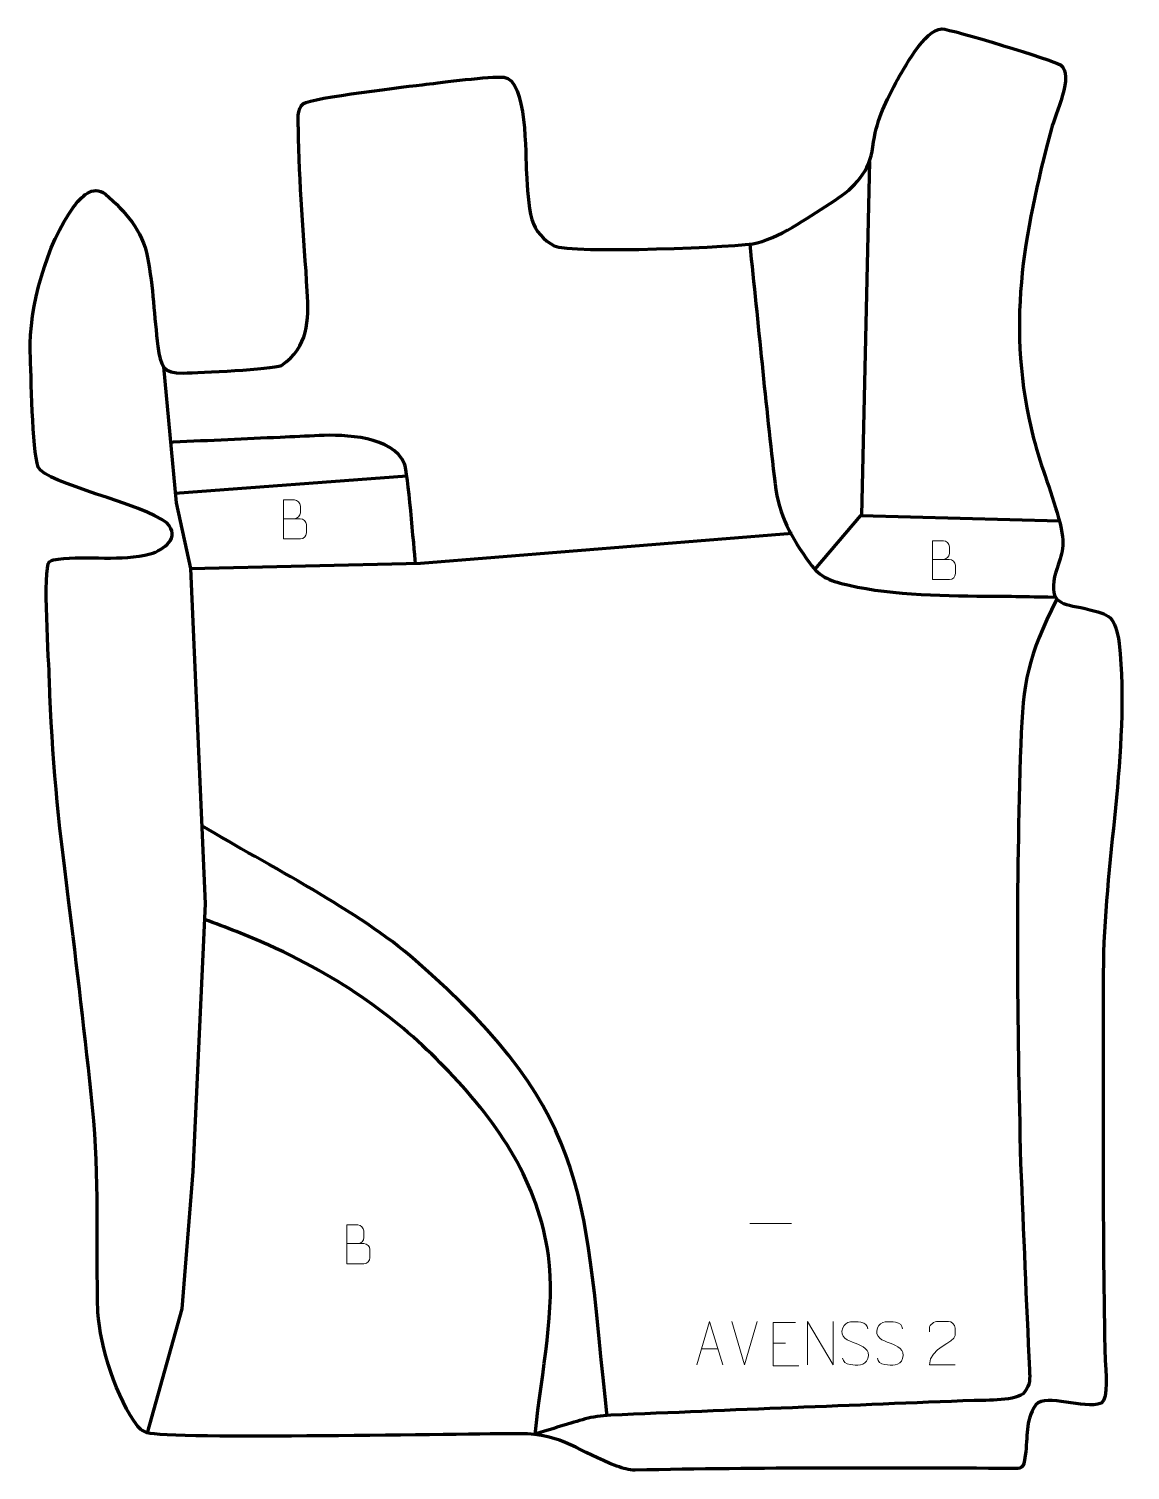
# Model space of a CAD drawing. Header units: millimetres. Extents: x -768 to -135, y 88 to 916.
import ezdxf

# ---------------------------------------------------------------- set-up
doc = ezdxf.new("R2010")
doc.units = ezdxf.units.MM
doc.header["$MEASUREMENT"] = 0
doc.layers.add('layer 2', color=7, linetype='Continuous')
doc.layers.add('layer 3', color=7, linetype='Continuous')

msp = doc.modelspace()

# ---------------------------------------------------------------- linework, layer by layer
at = {"layer": 'layer 2', "color": 142, "lineweight": 158}
for points in [[(-289.6651, 636.646), (-289.6651, 636.646), (-284.9024, 839.9906), (-284.9024, 839.9906)], [(-683.965, 649.5317), (-683.965, 649.5317), (-550.9377, 659.3492), (-550.9377, 659.3492)]]:
    msp.add_open_spline(points, degree=3, dxfattribs=at)
for points, knots in [([(-353.9799, 792.5277), (-349.1253, 746.7472), (-344.8493, 700.5888), (-339.4488, 654.9099), (-339.4488, 654.9099), (-337.0123, 635.8747), (-330.3663, 624.636), (-319.4682, 609.2425), (-319.4682, 609.2425), (-313.413, 600.6894), (-306.8204, 598.8916), (-296.7896, 596.526), (-296.7896, 596.526), (-272.0712, 590.6966), (-239.3328, 590.4696), (-213.6482, 590.2946), (-213.6482, 590.2946), (-210.3137, 590.2712), (-206.9815, 590.2441), (-203.6472, 590.195), (-203.6472, 590.195), (-196.6955, 590.0838), (-189.7437, 589.9725), (-182.792, 589.8612), (-182.792, 589.8612), (-182.792, 589.8612), (-178.323, 589.7897), (-178.323, 589.7897)], [0, 0, 0, 0, 0.125, 0.125, 0.125, 0.125, 0.25, 0.25, 0.25, 0.25, 0.375, 0.375, 0.375, 0.375, 0.5, 0.5, 0.5, 0.5, 0.625, 0.625, 0.625, 0.625, 0.75, 0.75, 0.75, 0.75, 1, 1, 1, 1]), ([(-690.6417, 721.9848), (-690.6417, 721.9848), (-683.4524, 643.9691), (-683.4524, 643.9691), (-683.4524, 643.9691), (-683.4524, 643.9691), (-675.2503, 606.1337), (-675.2503, 606.1337), (-675.2503, 606.1337), (-675.2503, 606.1337), (-666.7836, 413.517), (-666.7836, 413.517), (-666.7836, 413.517), (-666.7836, 413.517), (-673.9274, 259.7941), (-673.9274, 259.7941), (-673.9274, 259.7941), (-673.9274, 259.7941), (-680.2774, 180.9483), (-680.2774, 180.9483), (-680.2774, 180.9483), (-680.2774, 180.9483), (-700.0741, 109.6906), (-700.0741, 109.6906)], [0, 0, 0, 0, 0.14285714, 0.14285714, 0.14285714, 0.14285714, 0.28571429, 0.28571429, 0.28571429, 0.28571429, 0.42857143, 0.42857143, 0.42857143, 0.42857143, 0.57142857, 0.57142857, 0.57142857, 0.57142857, 0.71428571, 0.71428571, 0.71428571, 0.71428571, 1, 1, 1, 1]), ([(-545.9369, 609.2407), (-546.7758, 617.8192), (-550.4229, 661.9933), (-552.2591, 666.3234), (-552.2591, 666.3234), (-558.997, 682.2124), (-586.5872, 683.2368), (-601.2686, 682.5378), (-601.2686, 682.5378), (-608.7572, 682.1813), (-616.2447, 681.8388), (-623.734, 681.4989), (-623.734, 681.4989), (-633.7203, 681.0458), (-643.7067, 680.5928), (-653.693, 680.1397), (-653.693, 680.1397), (-664.1786, 679.6639), (-674.6642, 679.1882), (-685.1499, 678.7125), (-685.1499, 678.7125), (-685.1499, 678.7125), (-686.6478, 678.6445), (-686.6478, 678.6445)], [0, 0, 0, 0, 0.14285714, 0.14285714, 0.14285714, 0.14285714, 0.28571429, 0.28571429, 0.28571429, 0.28571429, 0.42857143, 0.42857143, 0.42857143, 0.42857143, 0.57142857, 0.57142857, 0.57142857, 0.57142857, 0.71428571, 0.71428571, 0.71428571, 0.71428571, 1, 1, 1, 1]), ([(-316.4833, 605.5995), (-316.4833, 605.5995), (-290.1276, 636.6583), (-290.1276, 636.6583), (-290.1276, 636.6583), (-290.1276, 636.6583), (-176.1132, 633.6281), (-176.1132, 633.6281)], [0, 0, 0, 0, 0.33333333, 0.33333333, 0.33333333, 0.33333333, 1, 1, 1, 1]), ([(-675.2503, 606.1337), (-675.2503, 606.1337), (-543.1557, 609.3076), (-543.1557, 609.3076), (-543.1557, 609.3076), (-543.1557, 609.3076), (-329.5933, 626.4526), (-329.5933, 626.4526)], [0, 0, 0, 0, 0.33333333, 0.33333333, 0.33333333, 0.33333333, 1, 1, 1, 1]), ([(-177.7673, 588.3414), (-194.2493, 555.3057), (-197.0011, 541.818), (-198.2711, 505.1487), (-198.2711, 505.1487), (-201.1507, 422.0026), (-200.4656, 347.4158), (-198.3385, 264.2925), (-198.3385, 264.2925), (-196.6797, 224.8143), (-195.1715, 185.2716), (-193.2873, 145.81), (-193.2873, 145.81), (-193.0332, 140.4883), (-192.7063, 137.5306), (-196.0793, 133.0145), (-196.0793, 133.0145), (-200.0828, 127.6543), (-218.3665, 128.4327), (-225.1169, 128.168), (-225.1169, 128.168), (-294.6388, 125.4416), (-364.184, 122.7567), (-433.6922, 119.7305), (-433.6922, 119.7305), (-445.6337, 119.21), (-451.475, 116.6884), (-462.6126, 113.3713), (-462.6126, 113.3713), (-467.8307, 111.8173), (-473.0497, 110.266), (-478.2683, 108.7134)], [0, 0, 0, 0, 0.11111111, 0.11111111, 0.11111111, 0.11111111, 0.22222222, 0.22222222, 0.22222222, 0.22222222, 0.33333333, 0.33333333, 0.33333333, 0.33333333, 0.44444444, 0.44444444, 0.44444444, 0.44444444, 0.55555556, 0.55555556, 0.55555556, 0.55555556, 0.66666667, 0.66666667, 0.66666667, 0.66666667, 0.77777778, 0.77777778, 0.77777778, 0.77777778, 1, 1, 1, 1]), ([(-435.7947, 119.0198), (-449.7205, 241.4858), (-441.846, 290.4339), (-545.9376, 381.0124), (-545.9376, 381.0124), (-578.7773, 409.763), (-630.5808, 435.4411), (-668.755, 458.3671)], [0, 0, 0, 0, 0.33333333, 0.33333333, 0.33333333, 0.33333333, 1, 1, 1, 1]), ([(-477.2079, 108.5962), (-473.3497, 146.1776), (-465.4479, 181.195), (-469.5897, 211.405), (-469.5897, 211.405), (-475.2694, 252.8317), (-497.9008, 287.0251), (-526.8051, 317.1852), (-526.8051, 317.1852), (-552.9443, 344.4599), (-583.1054, 368.533), (-630.5627, 389.9297), (-630.5627, 389.9297), (-642.6618, 395.3847), (-654.7997, 399.9295), (-667.1973, 404.6141)], [0, 0, 0, 0, 0.2, 0.2, 0.2, 0.2, 0.4, 0.4, 0.4, 0.4, 0.6, 0.6, 0.6, 0.6, 1, 1, 1, 1])]:
    msp.add_open_spline(points, degree=3, knots=knots, dxfattribs=at)
at = {"layer": 'layer 2', "color": 250, "lineweight": 9}
for points, knots in [([(-621.9098, 634.7925), (-618.6508, 634.7929), (-615.3914, 634.7929), (-612.1317, 634.7925), (-612.1317, 634.7925), (-610.3624, 634.777), (-608.6395, 633.222), (-608.6395, 631.3862), (-608.6395, 631.3862), (-608.6398, 630.3754), (-608.6398, 627.6441), (-608.6395, 626.633), (-608.6395, 626.633), (-608.6236, 624.9689), (-610.0049, 623.1651), (-612.0843, 623.1803), (-612.0843, 623.1803), (-615.3443, 623.1806), (-618.604, 623.1806), (-621.8633, 623.1803), (-621.8633, 623.1803), (-621.8633, 630.6307), (-621.8633, 638.0808), (-621.8633, 645.5306), (-621.8633, 645.5306), (-619.7372, 645.5306), (-617.6108, 645.5306), (-615.4843, 645.5306), (-615.4843, 645.5306), (-613.9788, 645.5464), (-612.1008, 643.8352), (-612.0849, 642.0775), (-612.0849, 642.0775), (-612.0853, 640.2269), (-612.0853, 640.0962), (-612.0849, 638.2453), (-612.0849, 638.2453), (-612.0695, 636.3947), (-613.7304, 634.777), (-615.5308, 634.7925)], [0, 0, 0, 0, 0.09090909, 0.09090909, 0.09090909, 0.09090909, 0.18181818, 0.18181818, 0.18181818, 0.18181818, 0.27272727, 0.27272727, 0.27272727, 0.27272727, 0.36363636, 0.36363636, 0.36363636, 0.36363636, 0.45454545, 0.45454545, 0.45454545, 0.45454545, 0.54545455, 0.54545455, 0.54545455, 0.54545455, 0.63636364, 0.63636364, 0.63636364, 0.63636364, 0.72727273, 0.72727273, 0.72727273, 0.72727273, 0.81818182, 0.81818182, 0.81818182, 0.81818182, 1, 1, 1, 1]), ([(-249.1117, 611.4035), (-245.8527, 611.4039), (-242.5933, 611.4039), (-239.3336, 611.4035), (-239.3336, 611.4035), (-237.5643, 611.388), (-235.8414, 609.833), (-235.8414, 607.9972), (-235.8414, 607.9972), (-235.8417, 606.9864), (-235.8417, 604.2551), (-235.8414, 603.244), (-235.8414, 603.244), (-235.8255, 601.5799), (-237.2068, 599.7761), (-239.2862, 599.7913), (-239.2862, 599.7913), (-242.5462, 599.7916), (-245.8059, 599.7916), (-249.0652, 599.7913), (-249.0652, 599.7913), (-249.0652, 607.2417), (-249.0652, 614.6918), (-249.0652, 622.1416), (-249.0652, 622.1416), (-246.9391, 622.1416), (-244.8127, 622.1416), (-242.6862, 622.1416), (-242.6862, 622.1416), (-241.1807, 622.1574), (-239.3027, 620.4462), (-239.2868, 618.6885), (-239.2868, 618.6885), (-239.2872, 616.8379), (-239.2872, 616.7072), (-239.2868, 614.8563), (-239.2868, 614.8563), (-239.2714, 613.0057), (-240.9323, 611.388), (-242.7327, 611.4035)], [0, 0, 0, 0, 0.09090909, 0.09090909, 0.09090909, 0.09090909, 0.18181818, 0.18181818, 0.18181818, 0.18181818, 0.27272727, 0.27272727, 0.27272727, 0.27272727, 0.36363636, 0.36363636, 0.36363636, 0.36363636, 0.45454545, 0.45454545, 0.45454545, 0.45454545, 0.54545455, 0.54545455, 0.54545455, 0.54545455, 0.63636364, 0.63636364, 0.63636364, 0.63636364, 0.72727273, 0.72727273, 0.72727273, 0.72727273, 0.81818182, 0.81818182, 0.81818182, 0.81818182, 1, 1, 1, 1]), ([(-585.4345, 218.3247), (-582.1755, 218.3251), (-578.9161, 218.3251), (-575.6564, 218.3247), (-575.6564, 218.3247), (-573.8871, 218.3092), (-572.1642, 216.7542), (-572.1642, 214.9184), (-572.1642, 214.9184), (-572.1645, 213.9076), (-572.1645, 211.1763), (-572.1642, 210.1652), (-572.1642, 210.1652), (-572.1483, 208.5011), (-573.5296, 206.6973), (-575.609, 206.7125), (-575.609, 206.7125), (-578.869, 206.7128), (-582.1287, 206.7128), (-585.388, 206.7125), (-585.388, 206.7125), (-585.388, 214.1629), (-585.388, 221.613), (-585.388, 229.0628), (-585.388, 229.0628), (-583.2619, 229.0628), (-581.1355, 229.0628), (-579.009, 229.0628), (-579.009, 229.0628), (-577.5035, 229.0786), (-575.6255, 227.3674), (-575.6096, 225.6097), (-575.6096, 225.6097), (-575.61, 223.7591), (-575.61, 223.6284), (-575.6096, 221.7775), (-575.6096, 221.7775), (-575.5942, 219.9269), (-577.2551, 218.3092), (-579.0555, 218.3247)], [0, 0, 0, 0, 0.09090909, 0.09090909, 0.09090909, 0.09090909, 0.18181818, 0.18181818, 0.18181818, 0.18181818, 0.27272727, 0.27272727, 0.27272727, 0.27272727, 0.36363636, 0.36363636, 0.36363636, 0.36363636, 0.45454545, 0.45454545, 0.45454545, 0.45454545, 0.54545455, 0.54545455, 0.54545455, 0.54545455, 0.63636364, 0.63636364, 0.63636364, 0.63636364, 0.72727273, 0.72727273, 0.72727273, 0.72727273, 0.81818182, 0.81818182, 0.81818182, 0.81818182, 1, 1, 1, 1]), ([(-293.3847, 161.1745), (-297.633, 162.6449), (-302.5411, 164.4407), (-300.536, 169.961), (-300.536, 169.961), (-299.0325, 174.1009), (-293.8189, 173.7124), (-290.2153, 173.1113), (-290.2153, 173.1113), (-287.3547, 172.6341), (-286.49, 171.4209), (-286.1794, 169.3368)], [0, 0, 0, 0, 0.25, 0.25, 0.25, 0.25, 0.5, 0.5, 0.5, 0.5, 1, 1, 1, 1]), ([(-273.3847, 161.1745), (-277.633, 162.6449), (-282.5411, 164.4407), (-280.536, 169.961), (-280.536, 169.961), (-279.0325, 174.1009), (-273.8189, 173.7124), (-270.2153, 173.1113), (-270.2153, 173.1113), (-267.3547, 172.6341), (-266.49, 171.4209), (-266.1794, 169.3368)], [0, 0, 0, 0, 0.25, 0.25, 0.25, 0.25, 0.5, 0.5, 0.5, 0.5, 1, 1, 1, 1]), ([(-384.4393, 148.6978), (-384.4393, 148.6978), (-377.0683, 173.6513), (-377.0683, 173.6513), (-377.0683, 173.6513), (-377.0683, 173.6513), (-369.4984, 148.6978), (-369.4984, 148.6978)], [0, 0, 0, 0, 0.33333333, 0.33333333, 0.33333333, 0.33333333, 1, 1, 1, 1]), ([(-327.6789, 173.0542), (-327.6789, 173.0542), (-340.5528, 173.0542), (-340.5528, 173.0542), (-340.5528, 173.0542), (-340.5528, 173.0542), (-340.5528, 148.1006), (-340.5528, 148.1006), (-340.5528, 148.1006), (-340.5528, 148.1006), (-325.687, 148.1006), (-325.687, 148.1006)], [0, 0, 0, 0, 0.25, 0.25, 0.25, 0.25, 0.5, 0.5, 0.5, 0.5, 1, 1, 1, 1]), ([(-320.7121, 148.6978), (-320.7121, 148.6978), (-320.7121, 173.6513), (-320.7121, 173.6513), (-320.7121, 173.6513), (-320.7121, 173.6513), (-306.0573, 148.6978), (-306.0573, 148.6978), (-306.0573, 148.6978), (-306.0573, 148.6978), (-306.0573, 173.6513), (-306.0573, 173.6513)], [0, 0, 0, 0, 0.25, 0.25, 0.25, 0.25, 0.5, 0.5, 0.5, 0.5, 1, 1, 1, 1]), ([(-236.0133, 148.6874), (-240.9277, 148.6877), (-245.8421, 148.6877), (-250.7562, 148.6874), (-250.7562, 148.6874), (-250.7562, 158.6197), (-236.1052, 161.2609), (-236.0133, 165.5712), (-236.0133, 165.5712), (-236.0136, 166.9953), (-236.0136, 168.419), (-236.0133, 169.8423), (-236.0133, 169.8423), (-236.0302, 171.9194), (-238.153, 173.6442), (-239.824, 173.6615), (-239.824, 173.6615), (-241.8972, 173.6611), (-243.9701, 173.6611), (-246.0425, 173.6615), (-246.0425, 173.6615), (-247.8646, 173.678), (-250.6893, 171.8859), (-250.7562, 169.7923), (-250.7562, 169.7923), (-250.7562, 169.7923), (-250.7562, 167.7375), (-250.7562, 167.7375)], [0, 0, 0, 0, 0.125, 0.125, 0.125, 0.125, 0.25, 0.25, 0.25, 0.25, 0.375, 0.375, 0.375, 0.375, 0.5, 0.5, 0.5, 0.5, 0.625, 0.625, 0.625, 0.625, 0.75, 0.75, 0.75, 0.75, 1, 1, 1, 1]), ([(-293.3847, 161.1744), (-289.3661, 159.5277), (-284.3366, 157.6394), (-286.1706, 152.2791), (-286.1706, 152.2791), (-287.6304, 148.0127), (-292.5412, 148.2694), (-296.2673, 148.8241), (-296.2673, 148.8241), (-299.0173, 149.2339), (-300.2382, 150.4474), (-300.6162, 152.5596)], [0, 0, 0, 0, 0.25, 0.25, 0.25, 0.25, 0.5, 0.5, 0.5, 0.5, 1, 1, 1, 1]), ([(-273.3847, 161.1744), (-269.3661, 159.5277), (-264.3366, 157.6394), (-266.1706, 152.2791), (-266.1706, 152.2791), (-267.6304, 148.0127), (-272.5412, 148.2694), (-276.2673, 148.8241), (-276.2673, 148.8241), (-279.0173, 149.2339), (-280.2382, 150.4474), (-280.6162, 152.5596)], [0, 0, 0, 0, 0.25, 0.25, 0.25, 0.25, 0.5, 0.5, 0.5, 0.5, 1, 1, 1, 1])]:
    msp.add_open_spline(points, degree=3, knots=knots, dxfattribs=at)
for points in [[(-353.866, 229.9664), (-353.866, 229.9664), (-329.888, 229.9664), (-329.888, 229.9664)], [(-356.9688, 148.6977), (-356.9688, 148.6977), (-364.2906, 173.6513), (-364.2906, 173.6513)], [(-349.6469, 173.6513), (-349.6469, 173.6513), (-356.9687, 148.6977), (-356.9687, 148.6977)], [(-381.7167, 157.9472), (-381.7167, 157.9472), (-372.221, 157.9472), (-372.221, 157.9472)], [(-340.5528, 161.1745), (-340.5528, 161.1745), (-333.3847, 161.1745), (-333.3847, 161.1745)]]:
    msp.add_open_spline(points, degree=3, dxfattribs=at)
at = {"layer": 'layer 3', "color": 242, "lineweight": 158}
msp.add_open_spline([(-189.5773, 125.7916), (-183.3825, 132.4403), (-162.143, 122.7948), (-152.0472, 126.6715), (-152.0472, 126.6715), (-147.6227, 128.8753), (-149.6498, 146.494), (-149.8213, 151.0644), (-149.8213, 151.0644), (-151.4045, 225.1038), (-150.9368, 299.6496), (-150.882, 373.7301), (-150.882, 373.7301), (-150.7887, 437.0337), (-135.4289, 500.3808), (-141.697, 563.0623), (-141.697, 563.0623), (-144.5375, 579.0857), (-146.0496, 579.5287), (-161.3424, 583.1194), (-161.3424, 583.1194), (-174.9889, 586.3235), (-181.7335, 585.4729), (-178.8176, 601.6643), (-178.8176, 601.6643), (-175.0687, 615.5057), (-172.0961, 616.2637), (-175.6698, 631.9949), (-175.6698, 631.9949), (-179.9913, 648.1846), (-186.5127, 664.2513), (-190.9474, 680.8785), (-190.9474, 680.8785), (-206.9417, 744.2772), (-197.047, 797.1827), (-180.6678, 858.9785), (-180.6678, 858.9785), (-178.6878, 866.4488), (-167.3416, 890.2062), (-175.4436, 895.4481), (-175.4436, 895.4481), (-179.5818, 898.1254), (-237.4616, 915.8846), (-243.6929, 916.2151), (-243.6929, 916.2151), (-253.1986, 915.9415), (-265.8181, 892.9913), (-270.0575, 885.2576), (-270.0575, 885.2576), (-277.1078, 871.2782), (-281.0805, 864.1621), (-283.2365, 848.3367), (-283.2365, 848.3367), (-284.9331, 834.3992), (-293.7529, 824.9875), (-305.1004, 817.6621), (-305.1004, 817.6621), (-319.0288, 808.6706), (-333.9913, 797.8092), (-349.7349, 793.1843), (-349.7349, 793.1843), (-357.4954, 790.9046), (-457.2477, 786.8332), (-466.3061, 791.5362), (-466.3061, 791.5362), (-472.2757, 794.6356), (-477.2574, 800.1791), (-479.0659, 806.6649), (-479.0659, 806.6649), (-481.2835, 814.6175), (-481.6687, 824.8769), (-482.2961, 833.208), (-482.2961, 833.208), (-482.7204, 843.3345), (-481.9503, 887.1299), (-495.1532, 888.3659), (-495.1532, 888.3659), (-503.0319, 889.1035), (-531.0603, 885.3978), (-539.8228, 884.3377), (-539.8228, 884.3377), (-549.4974, 883.1676), (-605.6763, 876.7817), (-610.3241, 873.2666), (-610.3241, 873.2666), (-614.2741, 870.2793), (-613.3355, 863.4564), (-613.2668, 858.9007), (-613.2668, 858.9007), (-612.8036, 828.1692), (-610.01, 796.2754), (-608.1256, 765.4875), (-608.1256, 765.4875), (-607.0856, 748.2932), (-607.5666, 733.6268), (-622.8935, 722.8645), (-622.8935, 722.8645), (-629.1782, 720.4098), (-669.3531, 718.8206), (-679.2472, 718.4493), (-679.2472, 718.4493), (-691.1443, 718.0028), (-692.3945, 722.5839), (-693.8899, 733.8676), (-693.8899, 733.8676), (-696.1496, 750.9185), (-696.5825, 767.8565), (-699.8826, 784.8858), (-699.8826, 784.8858), (-703.0157, 800.5333), (-712.4459, 810.9467), (-723.9865, 821.2709), (-723.9865, 821.2709), (-731.678, 826.7961), (-738.0709, 819.7035), (-742.6028, 813.5945), (-742.6028, 813.5945), (-757.6868, 793.2615), (-768.0883, 755.6563), (-767.2758, 730.5495), (-767.2758, 730.5495), (-766.7132, 717.4934), (-766.1756, 674.5889), (-762.7608, 664.4467), (-762.7608, 664.4467), (-758.3635, 655.0031), (-702.1432, 643.2885), (-688.7907, 632.3631), (-688.7907, 632.3631), (-680.6597, 623.8615), (-690.4466, 616.8068), (-698.4628, 614.598), (-698.4628, 614.598), (-714.6237, 610.1448), (-734.3888, 613.6564), (-751.2362, 611.6145), (-751.2362, 611.6145), (-753.1619, 611.3547), (-754.7206, 611.1479), (-756.3418, 610.0574), (-756.3418, 610.0574), (-760.1946, 606.2943), (-756.5108, 551.0327), (-756.2346, 541.973), (-756.2346, 541.973), (-754.8892, 497.198), (-751.091, 461.581), (-745.482, 417.4331), (-745.482, 417.4331), (-740.3705, 377.2012), (-735.662, 336.9355), (-731.4733, 296.5966), (-731.4733, 296.5966), (-727.2269, 255.547), (-729.7386, 219.2507), (-728.3545, 178.8333), (-728.3545, 178.8333), (-727.1948, 159.1392), (-717.5058, 128.9972), (-705.4995, 113.3291), (-705.4995, 113.3291), (-704.1751, 111.6008), (-702.2888, 110.4459), (-700.0741, 109.6906), (-700.0741, 109.6906), (-687.861, 105.5254), (-514.8228, 109.2159), (-486.2091, 109.1186), (-486.2091, 109.1186), (-460.945, 109.0288), (-452.0837, 98.5734), (-430.3143, 90.5307), (-430.3143, 90.5307), (-426.6609, 89.181), (-423.6288, 88.2708), (-419.7146, 88.172), (-419.7146, 88.172), (-348.1257, 89.7003), (-275.0723, 89.4643), (-203.4488, 89.1554), (-203.4488, 89.1554), (-197.7556, 89.1308), (-196.8705, 88.5723), (-195.6925, 96.5973), (-195.6925, 96.5973), (-194.0855, 107.5443), (-196.063, 115.783), (-189.5773, 125.7916)], degree=3, knots=[0, 0, 0, 0, 0.02083333, 0.02083333, 0.02083333, 0.02083333, 0.04166667, 0.04166667, 0.04166667, 0.04166667, 0.0625, 0.0625, 0.0625, 0.0625, 0.08333333, 0.08333333, 0.08333333, 0.08333333, 0.10416667, 0.10416667, 0.10416667, 0.10416667, 0.125, 0.125, 0.125, 0.125, 0.14583333, 0.14583333, 0.14583333, 0.14583333, 0.16666667, 0.16666667, 0.16666667, 0.16666667, 0.1875, 0.1875, 0.1875, 0.1875, 0.20833333, 0.20833333, 0.20833333, 0.20833333, 0.22916667, 0.22916667, 0.22916667, 0.22916667, 0.25, 0.25, 0.25, 0.25, 0.27083333, 0.27083333, 0.27083333, 0.27083333, 0.29166667, 0.29166667, 0.29166667, 0.29166667, 0.3125, 0.3125, 0.3125, 0.3125, 0.33333333, 0.33333333, 0.33333333, 0.33333333, 0.35416667, 0.35416667, 0.35416667, 0.35416667, 0.375, 0.375, 0.375, 0.375, 0.39583333, 0.39583333, 0.39583333, 0.39583333, 0.41666667, 0.41666667, 0.41666667, 0.41666667, 0.4375, 0.4375, 0.4375, 0.4375, 0.45833333, 0.45833333, 0.45833333, 0.45833333, 0.47916667, 0.47916667, 0.47916667, 0.47916667, 0.5, 0.5, 0.5, 0.5, 0.52083333, 0.52083333, 0.52083333, 0.52083333, 0.54166667, 0.54166667, 0.54166667, 0.54166667, 0.5625, 0.5625, 0.5625, 0.5625, 0.58333333, 0.58333333, 0.58333333, 0.58333333, 0.60416667, 0.60416667, 0.60416667, 0.60416667, 0.625, 0.625, 0.625, 0.625, 0.64583333, 0.64583333, 0.64583333, 0.64583333, 0.66666667, 0.66666667, 0.66666667, 0.66666667, 0.6875, 0.6875, 0.6875, 0.6875, 0.70833333, 0.70833333, 0.70833333, 0.70833333, 0.72916667, 0.72916667, 0.72916667, 0.72916667, 0.75, 0.75, 0.75, 0.75, 0.77083333, 0.77083333, 0.77083333, 0.77083333, 0.79166667, 0.79166667, 0.79166667, 0.79166667, 0.8125, 0.8125, 0.8125, 0.8125, 0.83333333, 0.83333333, 0.83333333, 0.83333333, 0.85416667, 0.85416667, 0.85416667, 0.85416667, 0.875, 0.875, 0.875, 0.875, 0.89583333, 0.89583333, 0.89583333, 0.89583333, 0.91666667, 0.91666667, 0.91666667, 0.91666667, 0.9375, 0.9375, 0.9375, 0.9375, 0.95833333, 0.95833333, 0.95833333, 0.95833333, 1, 1, 1, 1], dxfattribs=at)

doc.saveas('drawing.dxf')
